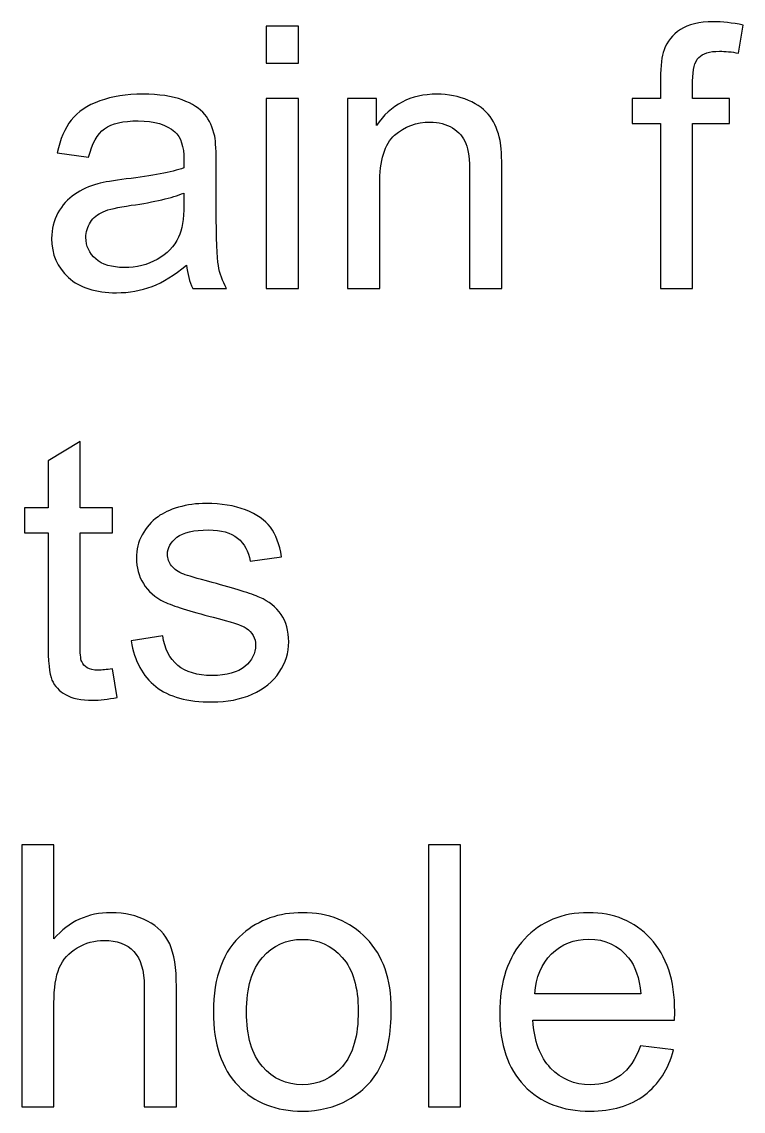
# Model space of a CAD drawing. Header units: millimetres. Extents: x -819 to 558, y -342 to 336.
# Drawn here: x -695.87 to -670.85, y 192.03 to 229.8 of the extents above; entities that cross this region are included whole.
import ezdxf

# ---------------------------------------------------------------- set-up
doc = ezdxf.new("R2010")
doc.units = ezdxf.units.MM
doc.header["$MEASUREMENT"] = 0
doc.layers.add('#Layer 1', color=7, linetype='Continuous')

msp = doc.modelspace()

# ---------------------------------------------------------------- linework, layer by layer
at = {"layer": '#Layer 1', "color": 250}
for points, knots in [([(-687.3871, 228.3643), (-687.3871, 228.3643), (-687.3871, 229.6491), (-687.3871, 229.6491), (-687.3871, 229.6491), (-687.3871, 229.6491), (-686.2695, 229.6491), (-686.2695, 229.6491), (-686.2695, 229.6491), (-686.2695, 229.6491), (-686.2695, 228.3643), (-686.2695, 228.3643), (-686.2695, 228.3643), (-686.2695, 228.3643), (-687.3871, 228.3643), (-687.3871, 228.3643)], [0, 0, 0, 0, 0.25, 0.25, 0.25, 0.25, 0.5, 0.5, 0.5, 0.5, 0.75, 0.75, 0.75, 0.75, 1, 1, 1, 1]), ([(-673.7134, 220.558), (-673.7134, 220.558), (-673.7134, 226.2751), (-673.7134, 226.2751), (-673.7134, 226.2751), (-673.7134, 226.2751), (-674.6977, 226.2751), (-674.6977, 226.2751), (-674.6977, 226.2751), (-674.6977, 226.2751), (-674.6977, 227.143), (-674.6977, 227.143), (-674.6977, 227.143), (-674.6977, 227.143), (-673.7134, 227.143), (-673.7134, 227.143), (-673.7134, 227.143), (-673.7134, 227.143), (-673.7134, 227.8436), (-673.7134, 227.8436), (-673.7134, 227.8436), (-673.7134, 228.286), (-673.6732, 228.6162), (-673.5949, 228.8299), (-673.5949, 228.8299), (-673.4869, 229.1199), (-673.2985, 229.3549), (-673.0276, 229.5348), (-673.0276, 229.5348), (-672.7567, 229.7147), (-672.3778, 229.8036), (-671.8888, 229.8036), (-671.8888, 229.8036), (-671.5756, 229.8036), (-671.2284, 229.7676), (-670.8474, 229.6914), (-670.8474, 229.6914), (-670.8474, 229.6914), (-671.0147, 228.7178), (-671.0147, 228.7178), (-671.0147, 228.7178), (-671.2454, 228.7601), (-671.4655, 228.7813), (-671.6729, 228.7813), (-671.6729, 228.7813), (-672.0116, 228.7813), (-672.2508, 228.7093), (-672.3905, 228.5632), (-672.3905, 228.5632), (-672.5323, 228.4193), (-672.6022, 228.1484), (-672.6022, 227.7504), (-672.6022, 227.7504), (-672.6022, 227.7504), (-672.6022, 227.143), (-672.6022, 227.143), (-672.6022, 227.143), (-672.6022, 227.143), (-671.3195, 227.143), (-671.3195, 227.143), (-671.3195, 227.143), (-671.3195, 227.143), (-671.3195, 226.2751), (-671.3195, 226.2751), (-671.3195, 226.2751), (-671.3195, 226.2751), (-672.6022, 226.2751), (-672.6022, 226.2751), (-672.6022, 226.2751), (-672.6022, 226.2751), (-672.6022, 220.558), (-672.6022, 220.558), (-672.6022, 220.558), (-672.6022, 220.558), (-673.7134, 220.558), (-673.7134, 220.558)], [0, 0, 0, 0, 0.0526316, 0.0526316, 0.0526316, 0.0526316, 0.1052632, 0.1052632, 0.1052632, 0.1052632, 0.1578947, 0.1578947, 0.1578947, 0.1578947, 0.2105263, 0.2105263, 0.2105263, 0.2105263, 0.2631579, 0.2631579, 0.2631579, 0.2631579, 0.3157895, 0.3157895, 0.3157895, 0.3157895, 0.3684211, 0.3684211, 0.3684211, 0.3684211, 0.4210526, 0.4210526, 0.4210526, 0.4210526, 0.4736842, 0.4736842, 0.4736842, 0.4736842, 0.5263158, 0.5263158, 0.5263158, 0.5263158, 0.5789474, 0.5789474, 0.5789474, 0.5789474, 0.6315789, 0.6315789, 0.6315789, 0.6315789, 0.6842105, 0.6842105, 0.6842105, 0.6842105, 0.7368421, 0.7368421, 0.7368421, 0.7368421, 0.7894737, 0.7894737, 0.7894737, 0.7894737, 0.8421053, 0.8421053, 0.8421053, 0.8421053, 0.8947368, 0.8947368, 0.8947368, 0.8947368, 0.9473684, 0.9473684, 0.9473684, 0.9473684, 1, 1, 1, 1]), ([(-690.1578, 221.3708), (-690.5726, 221.0194), (-690.9706, 220.7718), (-691.3516, 220.6257), (-691.3516, 220.6257), (-691.7347, 220.4818), (-692.1453, 220.4098), (-692.5835, 220.4098), (-692.5835, 220.4098), (-693.3074, 220.4098), (-693.8619, 220.5855), (-694.2514, 220.939), (-694.2514, 220.939), (-694.6387, 221.2925), (-694.8335, 221.7455), (-694.8335, 222.2937), (-694.8335, 222.2937), (-694.8335, 222.6175), (-694.7615, 222.9117), (-694.6133, 223.1784), (-694.6133, 223.1784), (-694.4673, 223.4451), (-694.2747, 223.6589), (-694.0376, 223.8198), (-694.0376, 223.8198), (-693.7984, 223.9807), (-693.5317, 224.1034), (-693.2333, 224.186), (-693.2333, 224.186), (-693.0153, 224.2431), (-692.6851, 224.3003), (-692.2427, 224.3532), (-692.2427, 224.3532), (-691.341, 224.4611), (-690.6763, 224.5881), (-690.2509, 224.7384), (-690.2509, 224.7384), (-690.2467, 224.8908), (-690.2445, 224.9882), (-690.2445, 225.0284), (-690.2445, 225.0284), (-690.2445, 225.4835), (-690.3504, 225.8052), (-690.562, 225.9894), (-690.562, 225.9894), (-690.8457, 226.2434), (-691.2711, 226.3683), (-691.832, 226.3683), (-691.832, 226.3683), (-692.357, 226.3683), (-692.7443, 226.2772), (-692.9962, 226.0931), (-692.9962, 226.0931), (-693.246, 225.9089), (-693.4301, 225.583), (-693.5508, 225.1152), (-693.5508, 225.1152), (-693.5508, 225.1152), (-694.6409, 225.2655), (-694.6409, 225.2655), (-694.6409, 225.2655), (-694.5414, 225.7311), (-694.3784, 226.11), (-694.1519, 226.3958), (-694.1519, 226.3958), (-693.9254, 226.6836), (-693.5952, 226.9059), (-693.1655, 227.0604), (-693.1655, 227.0604), (-692.7359, 227.2149), (-692.2384, 227.2932), (-691.6712, 227.2932), (-691.6712, 227.2932), (-691.1081, 227.2932), (-690.6531, 227.2255), (-690.3017, 227.0943), (-690.3017, 227.0943), (-689.9503, 226.9609), (-689.6921, 226.7958), (-689.5249, 226.5947), (-689.5249, 226.5947), (-689.3598, 226.3937), (-689.2455, 226.1418), (-689.1777, 225.8349), (-689.1777, 225.8349), (-689.1418, 225.6444), (-689.1227, 225.3015), (-689.1227, 224.8062), (-689.1227, 224.8062), (-689.1227, 224.8062), (-689.1227, 223.3181), (-689.1227, 223.3181), (-689.1227, 223.3181), (-689.1227, 222.2789), (-689.0994, 221.6227), (-689.0507, 221.3496), (-689.0507, 221.3496), (-689.0042, 221.0745), (-688.9089, 220.8099), (-688.7692, 220.558), (-688.7692, 220.558), (-688.7692, 220.558), (-689.9355, 220.558), (-689.9355, 220.558), (-689.9355, 220.558), (-690.0498, 220.7887), (-690.126, 221.0597), (-690.1578, 221.3708)], [0, 0, 0, 0, 0.037037, 0.037037, 0.037037, 0.037037, 0.0740741, 0.0740741, 0.0740741, 0.0740741, 0.1111111, 0.1111111, 0.1111111, 0.1111111, 0.1481481, 0.1481481, 0.1481481, 0.1481481, 0.1851852, 0.1851852, 0.1851852, 0.1851852, 0.2222222, 0.2222222, 0.2222222, 0.2222222, 0.2592593, 0.2592593, 0.2592593, 0.2592593, 0.2962963, 0.2962963, 0.2962963, 0.2962963, 0.3333333, 0.3333333, 0.3333333, 0.3333333, 0.3703704, 0.3703704, 0.3703704, 0.3703704, 0.4074074, 0.4074074, 0.4074074, 0.4074074, 0.4444444, 0.4444444, 0.4444444, 0.4444444, 0.4814815, 0.4814815, 0.4814815, 0.4814815, 0.5185185, 0.5185185, 0.5185185, 0.5185185, 0.5555556, 0.5555556, 0.5555556, 0.5555556, 0.5925926, 0.5925926, 0.5925926, 0.5925926, 0.6296296, 0.6296296, 0.6296296, 0.6296296, 0.6666667, 0.6666667, 0.6666667, 0.6666667, 0.7037037, 0.7037037, 0.7037037, 0.7037037, 0.7407407, 0.7407407, 0.7407407, 0.7407407, 0.7777778, 0.7777778, 0.7777778, 0.7777778, 0.8148148, 0.8148148, 0.8148148, 0.8148148, 0.8518519, 0.8518519, 0.8518519, 0.8518519, 0.8888889, 0.8888889, 0.8888889, 0.8888889, 0.9259259, 0.9259259, 0.9259259, 0.9259259, 0.962963, 0.962963, 0.962963, 0.962963, 1, 1, 1, 1]), ([(-687.3871, 220.558), (-687.3871, 220.558), (-687.3871, 227.143), (-687.3871, 227.143), (-687.3871, 227.143), (-687.3871, 227.143), (-686.2695, 227.143), (-686.2695, 227.143), (-686.2695, 227.143), (-686.2695, 227.143), (-686.2695, 220.558), (-686.2695, 220.558), (-686.2695, 220.558), (-686.2695, 220.558), (-687.3871, 220.558), (-687.3871, 220.558)], [0, 0, 0, 0, 0.25, 0.25, 0.25, 0.25, 0.5, 0.5, 0.5, 0.5, 0.75, 0.75, 0.75, 0.75, 1, 1, 1, 1]), ([(-684.5698, 220.558), (-684.5698, 220.558), (-684.5698, 227.143), (-684.5698, 227.143), (-684.5698, 227.143), (-684.5698, 227.143), (-683.5665, 227.143), (-683.5665, 227.143), (-683.5665, 227.143), (-683.5665, 227.143), (-683.5665, 226.2074), (-683.5665, 226.2074), (-683.5665, 226.2074), (-683.0818, 226.9313), (-682.3833, 227.2932), (-681.471, 227.2932), (-681.471, 227.2932), (-681.0731, 227.2932), (-680.709, 227.2213), (-680.3767, 227.0795), (-680.3767, 227.0795), (-680.0422, 226.9355), (-679.7946, 226.7493), (-679.6295, 226.5164), (-679.6295, 226.5164), (-679.4623, 226.2857), (-679.348, 226.0105), (-679.2802, 225.693), (-679.2802, 225.693), (-679.24, 225.4856), (-679.2189, 225.1237), (-679.2189, 224.6072), (-679.2189, 224.6072), (-679.2189, 224.6072), (-679.2189, 220.558), (-679.2189, 220.558), (-679.2189, 220.558), (-679.2189, 220.558), (-680.3365, 220.558), (-680.3365, 220.558), (-680.3365, 220.558), (-680.3365, 220.558), (-680.3365, 224.5649), (-680.3365, 224.5649), (-680.3365, 224.5649), (-680.3365, 225.0178), (-680.3788, 225.3586), (-680.4656, 225.5851), (-680.4656, 225.5851), (-680.5524, 225.8095), (-680.7069, 225.9894), (-680.927, 226.1227), (-680.927, 226.1227), (-681.1493, 226.2582), (-681.4075, 226.3259), (-681.7059, 226.3259), (-681.7059, 226.3259), (-682.1822, 226.3259), (-682.5907, 226.1735), (-682.9378, 225.873), (-682.9378, 225.873), (-683.2829, 225.5703), (-683.4543, 224.9988), (-683.4543, 224.1542), (-683.4543, 224.1542), (-683.4543, 224.1542), (-683.4543, 220.558), (-683.4543, 220.558), (-683.4543, 220.558), (-683.4543, 220.558), (-684.5698, 220.558), (-684.5698, 220.558)], [0, 0, 0, 0, 0.0555556, 0.0555556, 0.0555556, 0.0555556, 0.1111111, 0.1111111, 0.1111111, 0.1111111, 0.1666667, 0.1666667, 0.1666667, 0.1666667, 0.2222222, 0.2222222, 0.2222222, 0.2222222, 0.2777778, 0.2777778, 0.2777778, 0.2777778, 0.3333333, 0.3333333, 0.3333333, 0.3333333, 0.3888889, 0.3888889, 0.3888889, 0.3888889, 0.4444444, 0.4444444, 0.4444444, 0.4444444, 0.5, 0.5, 0.5, 0.5, 0.5555556, 0.5555556, 0.5555556, 0.5555556, 0.6111111, 0.6111111, 0.6111111, 0.6111111, 0.6666667, 0.6666667, 0.6666667, 0.6666667, 0.7222222, 0.7222222, 0.7222222, 0.7222222, 0.7777778, 0.7777778, 0.7777778, 0.7777778, 0.8333333, 0.8333333, 0.8333333, 0.8333333, 0.8888889, 0.8888889, 0.8888889, 0.8888889, 0.9444444, 0.9444444, 0.9444444, 0.9444444, 1, 1, 1, 1]), ([(-690.2509, 223.8642), (-690.6573, 223.697), (-691.2648, 223.5573), (-692.0733, 223.4409), (-692.0733, 223.4409), (-692.5327, 223.3753), (-692.8586, 223.3012), (-693.047, 223.2187), (-693.047, 223.2187), (-693.2375, 223.1361), (-693.3857, 223.0155), (-693.4873, 222.8546), (-693.4873, 222.8546), (-693.591, 222.6958), (-693.6439, 222.5202), (-693.6439, 222.3254), (-693.6439, 222.3254), (-693.6439, 222.027), (-693.5296, 221.7793), (-693.3052, 221.5804), (-693.3052, 221.5804), (-693.0809, 221.3835), (-692.7507, 221.284), (-692.3168, 221.284), (-692.3168, 221.284), (-691.8871, 221.284), (-691.504, 221.3772), (-691.1695, 221.5655), (-691.1695, 221.5655), (-690.8351, 221.7539), (-690.5874, 222.0122), (-690.4308, 222.3381), (-690.4308, 222.3381), (-690.3102, 222.59), (-690.2509, 222.9625), (-690.2509, 223.4536), (-690.2509, 223.4536), (-690.2509, 223.4536), (-690.2509, 223.8642), (-690.2509, 223.8642)], [0, 0, 0, 0, 0.1, 0.1, 0.1, 0.1, 0.2, 0.2, 0.2, 0.2, 0.3, 0.3, 0.3, 0.3, 0.4, 0.4, 0.4, 0.4, 0.5, 0.5, 0.5, 0.5, 0.6, 0.6, 0.6, 0.6, 0.7, 0.7, 0.7, 0.7, 0.8, 0.8, 0.8, 0.8, 0.9, 0.9, 0.9, 0.9, 1, 1, 1, 1]), ([(-692.7253, 207.3691), (-692.7253, 207.3691), (-692.5644, 206.3827), (-692.5644, 206.3827), (-692.5644, 206.3827), (-692.8777, 206.3171), (-693.1592, 206.2832), (-693.4069, 206.2832), (-693.4069, 206.2832), (-693.8133, 206.2832), (-694.1265, 206.3467), (-694.3509, 206.4758), (-694.3509, 206.4758), (-694.5732, 206.6028), (-694.7298, 206.7722), (-694.8208, 206.9817), (-694.8208, 206.9817), (-694.9118, 207.1892), (-694.9584, 207.6294), (-694.9584, 208.2983), (-694.9584, 208.2983), (-694.9584, 208.2983), (-694.9584, 212.0871), (-694.9584, 212.0871), (-694.9584, 212.0871), (-694.9584, 212.0871), (-695.7775, 212.0871), (-695.7775, 212.0871), (-695.7775, 212.0871), (-695.7775, 212.0871), (-695.7775, 212.955), (-695.7775, 212.955), (-695.7775, 212.955), (-695.7775, 212.955), (-694.9584, 212.955), (-694.9584, 212.955), (-694.9584, 212.955), (-694.9584, 212.955), (-694.9584, 214.5869), (-694.9584, 214.5869), (-694.9584, 214.5869), (-694.9584, 214.5869), (-693.8471, 215.2558), (-693.8471, 215.2558), (-693.8471, 215.2558), (-693.8471, 215.2558), (-693.8471, 212.955), (-693.8471, 212.955), (-693.8471, 212.955), (-693.8471, 212.955), (-692.7253, 212.955), (-692.7253, 212.955), (-692.7253, 212.955), (-692.7253, 212.955), (-692.7253, 212.0871), (-692.7253, 212.0871), (-692.7253, 212.0871), (-692.7253, 212.0871), (-693.8471, 212.0871), (-693.8471, 212.0871), (-693.8471, 212.0871), (-693.8471, 212.0871), (-693.8471, 208.2369), (-693.8471, 208.2369), (-693.8471, 208.2369), (-693.8471, 207.9173), (-693.8281, 207.7141), (-693.79, 207.6231), (-693.79, 207.6231), (-693.7498, 207.5321), (-693.6863, 207.4601), (-693.5974, 207.4051), (-693.5974, 207.4051), (-693.5085, 207.3521), (-693.3815, 207.3246), (-693.2164, 207.3246), (-693.2164, 207.3246), (-693.0915, 207.3246), (-692.9285, 207.3394), (-692.7253, 207.3691)], [0, 0, 0, 0, 0.05, 0.05, 0.05, 0.05, 0.1, 0.1, 0.1, 0.1, 0.15, 0.15, 0.15, 0.15, 0.2, 0.2, 0.2, 0.2, 0.25, 0.25, 0.25, 0.25, 0.3, 0.3, 0.3, 0.3, 0.35, 0.35, 0.35, 0.35, 0.4, 0.4, 0.4, 0.4, 0.45, 0.45, 0.45, 0.45, 0.5, 0.5, 0.5, 0.5, 0.55, 0.55, 0.55, 0.55, 0.6, 0.6, 0.6, 0.6, 0.65, 0.65, 0.65, 0.65, 0.7, 0.7, 0.7, 0.7, 0.75, 0.75, 0.75, 0.75, 0.8, 0.8, 0.8, 0.8, 0.85, 0.85, 0.85, 0.85, 0.9, 0.9, 0.9, 0.9, 0.95, 0.95, 0.95, 0.95, 1, 1, 1, 1]), ([(-692.0797, 208.3364), (-692.0797, 208.3364), (-690.9769, 208.51), (-690.9769, 208.51), (-690.9769, 208.51), (-690.9155, 208.0676), (-690.742, 207.7289), (-690.4583, 207.4918), (-690.4583, 207.4918), (-690.1768, 207.2569), (-689.781, 207.1384), (-689.2709, 207.1384), (-689.2709, 207.1384), (-688.7587, 207.1384), (-688.3777, 207.2442), (-688.13, 207.4516), (-688.13, 207.4516), (-687.8824, 207.6612), (-687.7575, 207.9067), (-687.7575, 208.1861), (-687.7575, 208.1861), (-687.7575, 208.4401), (-687.8675, 208.637), (-688.0877, 208.783), (-688.0877, 208.783), (-688.2401, 208.8825), (-688.6211, 209.0074), (-689.2286, 209.1598), (-689.2286, 209.1598), (-690.0456, 209.3672), (-690.615, 209.545), (-690.9304, 209.6974), (-690.9304, 209.6974), (-691.2457, 209.8477), (-691.487, 210.0572), (-691.65, 210.3239), (-691.65, 210.3239), (-691.813, 210.5906), (-691.8956, 210.8849), (-691.8956, 211.2066), (-691.8956, 211.2066), (-691.8956, 211.5008), (-691.8278, 211.7717), (-691.6924, 212.0215), (-691.6924, 212.0215), (-691.559, 212.2734), (-691.3749, 212.4808), (-691.1441, 212.6459), (-691.1441, 212.6459), (-690.9706, 212.7729), (-690.7335, 212.883), (-690.4351, 212.9719), (-690.4351, 212.9719), (-690.1345, 213.0608), (-689.8128, 213.1052), (-689.4699, 213.1052), (-689.4699, 213.1052), (-688.9534, 213.1052), (-688.5004, 213.029), (-688.1088, 212.8809), (-688.1088, 212.8809), (-687.7173, 212.7327), (-687.4294, 212.5316), (-687.2431, 212.2776), (-687.2431, 212.2776), (-687.0569, 212.0215), (-686.9299, 211.6828), (-686.86, 211.2574), (-686.86, 211.2574), (-686.86, 211.2574), (-687.9501, 211.1071), (-687.9501, 211.1071), (-687.9501, 211.1071), (-688.0009, 211.4458), (-688.1448, 211.7104), (-688.3819, 211.9009), (-688.3819, 211.9009), (-688.619, 212.0914), (-688.9555, 212.1866), (-689.3894, 212.1866), (-689.3894, 212.1866), (-689.9017, 212.1866), (-690.2678, 212.1019), (-690.4859, 211.9326), (-690.4859, 211.9326), (-690.706, 211.7633), (-690.8161, 211.5643), (-690.8161, 211.3378), (-690.8161, 211.3378), (-690.8161, 211.1918), (-690.7695, 211.0627), (-690.6785, 210.9462), (-690.6785, 210.9462), (-690.5875, 210.8256), (-690.4456, 210.7282), (-690.2509, 210.6478), (-690.2509, 210.6478), (-690.1387, 210.6076), (-689.8106, 210.5123), (-689.2645, 210.3642), (-689.2645, 210.3642), (-688.475, 210.1525), (-687.9247, 209.981), (-687.6135, 209.8456), (-687.6135, 209.8456), (-687.3003, 209.7122), (-687.0547, 209.5154), (-686.8769, 209.2593), (-686.8769, 209.2593), (-686.6991, 209.0031), (-686.6102, 208.6856), (-686.6102, 208.3046), (-686.6102, 208.3046), (-686.6102, 207.9321), (-686.7203, 207.5829), (-686.9362, 207.2527), (-686.9362, 207.2527), (-687.1542, 206.9246), (-687.4675, 206.6706), (-687.876, 206.4907), (-687.876, 206.4907), (-688.2845, 206.3107), (-688.7481, 206.2218), (-689.2645, 206.2218), (-689.2645, 206.2218), (-690.1218, 206.2218), (-690.7737, 206.3996), (-691.2225, 206.7552), (-691.2225, 206.7552), (-691.6712, 207.1108), (-691.9569, 207.6379), (-692.0797, 208.3364)], [0, 0, 0, 0, 0.030303, 0.030303, 0.030303, 0.030303, 0.0606061, 0.0606061, 0.0606061, 0.0606061, 0.0909091, 0.0909091, 0.0909091, 0.0909091, 0.1212121, 0.1212121, 0.1212121, 0.1212121, 0.1515152, 0.1515152, 0.1515152, 0.1515152, 0.1818182, 0.1818182, 0.1818182, 0.1818182, 0.2121212, 0.2121212, 0.2121212, 0.2121212, 0.2424242, 0.2424242, 0.2424242, 0.2424242, 0.2727273, 0.2727273, 0.2727273, 0.2727273, 0.3030303, 0.3030303, 0.3030303, 0.3030303, 0.3333333, 0.3333333, 0.3333333, 0.3333333, 0.3636364, 0.3636364, 0.3636364, 0.3636364, 0.3939394, 0.3939394, 0.3939394, 0.3939394, 0.4242424, 0.4242424, 0.4242424, 0.4242424, 0.4545455, 0.4545455, 0.4545455, 0.4545455, 0.4848485, 0.4848485, 0.4848485, 0.4848485, 0.5151515, 0.5151515, 0.5151515, 0.5151515, 0.5454545, 0.5454545, 0.5454545, 0.5454545, 0.5757576, 0.5757576, 0.5757576, 0.5757576, 0.6060606, 0.6060606, 0.6060606, 0.6060606, 0.6363636, 0.6363636, 0.6363636, 0.6363636, 0.6666667, 0.6666667, 0.6666667, 0.6666667, 0.6969697, 0.6969697, 0.6969697, 0.6969697, 0.7272727, 0.7272727, 0.7272727, 0.7272727, 0.7575758, 0.7575758, 0.7575758, 0.7575758, 0.7878788, 0.7878788, 0.7878788, 0.7878788, 0.8181818, 0.8181818, 0.8181818, 0.8181818, 0.8484848, 0.8484848, 0.8484848, 0.8484848, 0.8787879, 0.8787879, 0.8787879, 0.8787879, 0.9090909, 0.9090909, 0.9090909, 0.9090909, 0.9393939, 0.9393939, 0.9393939, 0.9393939, 0.969697, 0.969697, 0.969697, 0.969697, 1, 1, 1, 1]), ([(-695.8686, 192.182), (-695.8686, 192.182), (-695.8686, 201.2731), (-695.8686, 201.2731), (-695.8686, 201.2731), (-695.8686, 201.2731), (-694.7531, 201.2731), (-694.7531, 201.2731), (-694.7531, 201.2731), (-694.7531, 201.2731), (-694.7531, 198.0113), (-694.7531, 198.0113), (-694.7531, 198.0113), (-694.2324, 198.6146), (-693.5741, 198.9172), (-692.7804, 198.9172), (-692.7804, 198.9172), (-692.2935, 198.9172), (-691.8702, 198.8199), (-691.5104, 198.6273), (-691.5104, 198.6273), (-691.1505, 198.4368), (-690.8923, 198.1701), (-690.7378, 197.8314), (-690.7378, 197.8314), (-690.5833, 197.4927), (-690.505, 196.9995), (-690.505, 196.3561), (-690.505, 196.3561), (-690.505, 196.3561), (-690.505, 192.182), (-690.505, 192.182), (-690.505, 192.182), (-690.505, 192.182), (-691.6226, 192.182), (-691.6226, 192.182), (-691.6226, 192.182), (-691.6226, 192.182), (-691.6226, 196.3561), (-691.6226, 196.3561), (-691.6226, 196.3561), (-691.6226, 196.9128), (-691.7432, 197.3192), (-691.9845, 197.5732), (-691.9845, 197.5732), (-692.2258, 197.8272), (-692.5687, 197.9563), (-693.0111, 197.9563), (-693.0111, 197.9563), (-693.3413, 197.9563), (-693.6524, 197.8695), (-693.9445, 197.698), (-693.9445, 197.698), (-694.2366, 197.5266), (-694.4441, 197.2938), (-694.5668, 196.9995), (-694.5668, 196.9995), (-694.6917, 196.7074), (-694.7531, 196.301), (-694.7531, 195.7846), (-694.7531, 195.7846), (-694.7531, 195.7846), (-694.7531, 192.182), (-694.7531, 192.182), (-694.7531, 192.182), (-694.7531, 192.182), (-695.8686, 192.182), (-695.8686, 192.182)], [0, 0, 0, 0, 0.0588235, 0.0588235, 0.0588235, 0.0588235, 0.1176471, 0.1176471, 0.1176471, 0.1176471, 0.1764706, 0.1764706, 0.1764706, 0.1764706, 0.2352941, 0.2352941, 0.2352941, 0.2352941, 0.2941176, 0.2941176, 0.2941176, 0.2941176, 0.3529412, 0.3529412, 0.3529412, 0.3529412, 0.4117647, 0.4117647, 0.4117647, 0.4117647, 0.4705882, 0.4705882, 0.4705882, 0.4705882, 0.5294118, 0.5294118, 0.5294118, 0.5294118, 0.5882353, 0.5882353, 0.5882353, 0.5882353, 0.6470588, 0.6470588, 0.6470588, 0.6470588, 0.7058824, 0.7058824, 0.7058824, 0.7058824, 0.7647059, 0.7647059, 0.7647059, 0.7647059, 0.8235294, 0.8235294, 0.8235294, 0.8235294, 0.8823529, 0.8823529, 0.8823529, 0.8823529, 0.9411765, 0.9411765, 0.9411765, 0.9411765, 1, 1, 1, 1]), ([(-681.7674, 192.182), (-681.7674, 192.182), (-681.7674, 201.2731), (-681.7674, 201.2731), (-681.7674, 201.2731), (-681.7674, 201.2731), (-680.6519, 201.2731), (-680.6519, 201.2731), (-680.6519, 201.2731), (-680.6519, 201.2731), (-680.6519, 192.182), (-680.6519, 192.182), (-680.6519, 192.182), (-680.6519, 192.182), (-681.7674, 192.182), (-681.7674, 192.182)], [0, 0, 0, 0, 0.25, 0.25, 0.25, 0.25, 0.5, 0.5, 0.5, 0.5, 0.75, 0.75, 0.75, 0.75, 1, 1, 1, 1]), ([(-689.2223, 195.4755), (-689.2223, 196.6947), (-688.8836, 197.5986), (-688.2042, 198.1849), (-688.2042, 198.1849), (-687.639, 198.6717), (-686.949, 198.9172), (-686.1341, 198.9172), (-686.1341, 198.9172), (-685.2281, 198.9172), (-684.4873, 198.6209), (-683.9137, 198.0261), (-683.9137, 198.0261), (-683.3379, 197.4335), (-683.0522, 196.6143), (-683.0522, 195.5687), (-683.0522, 195.5687), (-683.0522, 194.7199), (-683.1792, 194.0531), (-683.4332, 193.5684), (-683.4332, 193.5684), (-683.6872, 193.0816), (-684.0576, 192.7048), (-684.5423, 192.436), (-684.5423, 192.436), (-685.0292, 192.1672), (-685.5583, 192.0338), (-686.1341, 192.0338), (-686.1341, 192.0338), (-687.0548, 192.0338), (-687.7999, 192.3281), (-688.3693, 192.9207), (-688.3693, 192.9207), (-688.9386, 193.5113), (-689.2223, 194.3622), (-689.2223, 195.4755)], [0, 0, 0, 0, 0.1111111, 0.1111111, 0.1111111, 0.1111111, 0.2222222, 0.2222222, 0.2222222, 0.2222222, 0.3333333, 0.3333333, 0.3333333, 0.3333333, 0.4444444, 0.4444444, 0.4444444, 0.4444444, 0.5555556, 0.5555556, 0.5555556, 0.5555556, 0.6666667, 0.6666667, 0.6666667, 0.6666667, 0.7777778, 0.7777778, 0.7777778, 0.7777778, 0.8888889, 0.8888889, 0.8888889, 0.8888889, 1, 1, 1, 1]), ([(-674.4141, 194.3029), (-674.4141, 194.3029), (-673.2605, 194.1611), (-673.2605, 194.1611), (-673.2605, 194.1611), (-673.4426, 193.4859), (-673.7791, 192.9631), (-674.2702, 192.5905), (-674.2702, 192.5905), (-674.7634, 192.2201), (-675.392, 192.0338), (-676.1561, 192.0338), (-676.1561, 192.0338), (-677.1192, 192.0338), (-677.8833, 192.3302), (-678.4464, 192.9228), (-678.4464, 192.9228), (-679.0115, 193.5155), (-679.293, 194.3474), (-679.293, 195.4184), (-679.293, 195.4184), (-679.293, 196.5275), (-679.0073, 197.3869), (-678.4379, 197.9986), (-678.4379, 197.9986), (-677.8664, 198.6103), (-677.1277, 198.9172), (-676.2175, 198.9172), (-676.2175, 198.9172), (-675.337, 198.9172), (-674.6173, 198.6167), (-674.0606, 198.0177), (-674.0606, 198.0177), (-673.5018, 197.4186), (-673.2224, 196.5741), (-673.2224, 195.4882), (-673.2224, 195.4882), (-673.2224, 195.4205), (-673.2245, 195.321), (-673.2288, 195.1898), (-673.2288, 195.1898), (-673.2288, 195.1898), (-678.1394, 195.1898), (-678.1394, 195.1898), (-678.1394, 195.1898), (-678.0992, 194.4659), (-677.8939, 193.9113), (-677.5256, 193.5282), (-677.5256, 193.5282), (-677.1573, 193.143), (-676.7001, 192.9504), (-676.1498, 192.9504), (-676.1498, 192.9504), (-675.7413, 192.9504), (-675.392, 193.0583), (-675.102, 193.2742), (-675.102, 193.2742), (-674.812, 193.488), (-674.5834, 193.8309), (-674.4141, 194.3029)], [0, 0, 0, 0, 0.0666667, 0.0666667, 0.0666667, 0.0666667, 0.1333333, 0.1333333, 0.1333333, 0.1333333, 0.2, 0.2, 0.2, 0.2, 0.2666667, 0.2666667, 0.2666667, 0.2666667, 0.3333333, 0.3333333, 0.3333333, 0.3333333, 0.4, 0.4, 0.4, 0.4, 0.4666667, 0.4666667, 0.4666667, 0.4666667, 0.5333333, 0.5333333, 0.5333333, 0.5333333, 0.6, 0.6, 0.6, 0.6, 0.6666667, 0.6666667, 0.6666667, 0.6666667, 0.7333333, 0.7333333, 0.7333333, 0.7333333, 0.8, 0.8, 0.8, 0.8, 0.8666667, 0.8666667, 0.8666667, 0.8666667, 0.9333333, 0.9333333, 0.9333333, 0.9333333, 1, 1, 1, 1]), ([(-688.075, 195.4755), (-688.075, 194.631), (-687.8909, 194.0002), (-687.5226, 193.5811), (-687.5226, 193.5811), (-687.1543, 193.1599), (-686.6907, 192.9504), (-686.1341, 192.9504), (-686.1341, 192.9504), (-685.5795, 192.9504), (-685.1181, 193.162), (-684.7498, 193.5832), (-684.7498, 193.5832), (-684.3836, 194.0045), (-684.1994, 194.6479), (-684.1994, 195.5115), (-684.1994, 195.5115), (-684.1994, 196.3264), (-684.3836, 196.9445), (-684.754, 197.3636), (-684.754, 197.3636), (-685.1244, 197.7827), (-685.5837, 197.9923), (-686.1341, 197.9923), (-686.1341, 197.9923), (-686.6907, 197.9923), (-687.1543, 197.7827), (-687.5226, 197.3657), (-687.5226, 197.3657), (-687.8909, 196.9487), (-688.075, 196.318), (-688.075, 195.4755)], [0, 0, 0, 0, 0.125, 0.125, 0.125, 0.125, 0.25, 0.25, 0.25, 0.25, 0.375, 0.375, 0.375, 0.375, 0.5, 0.5, 0.5, 0.5, 0.625, 0.625, 0.625, 0.625, 0.75, 0.75, 0.75, 0.75, 0.875, 0.875, 0.875, 0.875, 1, 1, 1, 1]), ([(-678.0781, 196.1084), (-678.0781, 196.1084), (-674.4014, 196.1084), (-674.4014, 196.1084), (-674.4014, 196.1084), (-674.4501, 196.6609), (-674.5919, 197.0779), (-674.8226, 197.353), (-674.8226, 197.353), (-675.1782, 197.7827), (-675.6397, 197.9986), (-676.2048, 197.9986), (-676.2048, 197.9986), (-676.717, 197.9986), (-677.1488, 197.8272), (-677.4981, 197.4843), (-677.4981, 197.4843), (-677.8473, 197.1414), (-678.04, 196.682), (-678.0781, 196.1084)], [0, 0, 0, 0, 0.2, 0.2, 0.2, 0.2, 0.4, 0.4, 0.4, 0.4, 0.6, 0.6, 0.6, 0.6, 0.8, 0.8, 0.8, 0.8, 1, 1, 1, 1])]:
    msp.add_open_spline(points, degree=3, knots=knots, dxfattribs=at)

doc.saveas('drawing.dxf')
